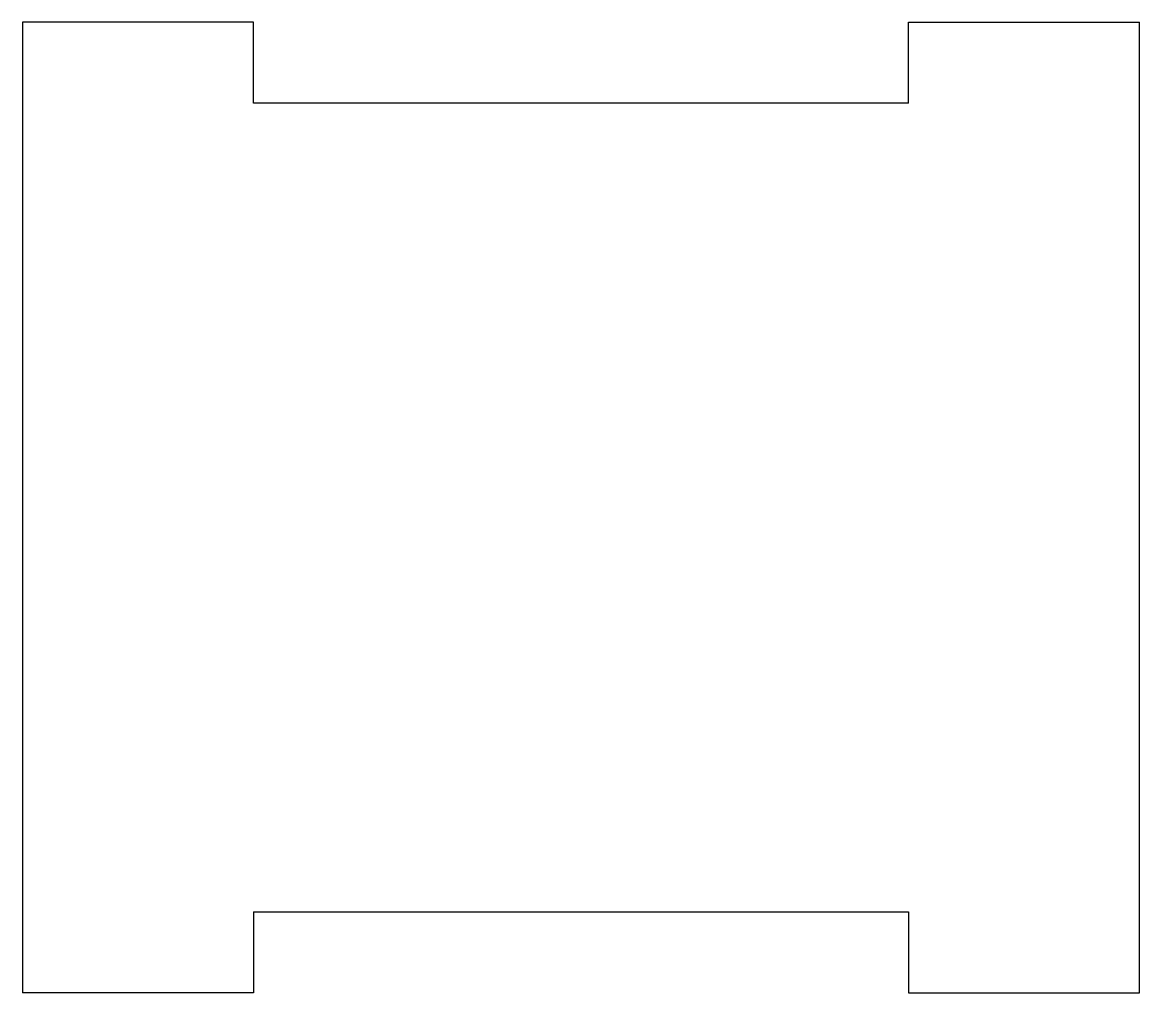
# Model space of a CAD drawing. Header units: millimetres. Extents: x -24.6 to 4.4, y -12.6 to 12.6.
import ezdxf

# ---------------------------------------------------------------- set-up
doc = ezdxf.new("R2010")
doc.units = ezdxf.units.MM

msp = doc.modelspace()

# ---------------------------------------------------------------- linework, layer by layer
at = {"color": 7, "linetype": 'Continuous', "lineweight": 25}
for p, q in [((-24.582, 12.6), (-24.582, -12.6)), ((-18.582, 12.6), (-24.582, 12.6)), ((-18.582, 10.5), (-18.582, 12.6)), ((-1.582, 10.5), (-1.582, 12.6)), ((-1.582, 12.6), (4.418, 12.6)), ((4.418, -12.6), (4.418, 12.6)), ((-1.582, 10.5), (-18.582, 10.5)), ((-18.582, -10.5), (-1.582, -10.5)), ((-18.582, -10.5), (-18.582, -12.6)), ((-1.582, -10.5), (-1.582, -12.6)), ((-18.582, -12.6), (-24.582, -12.6)), ((-1.582, -12.6), (4.418, -12.6))]:
    msp.add_line(p, q, dxfattribs=at)

doc.saveas('drawing.dxf')
